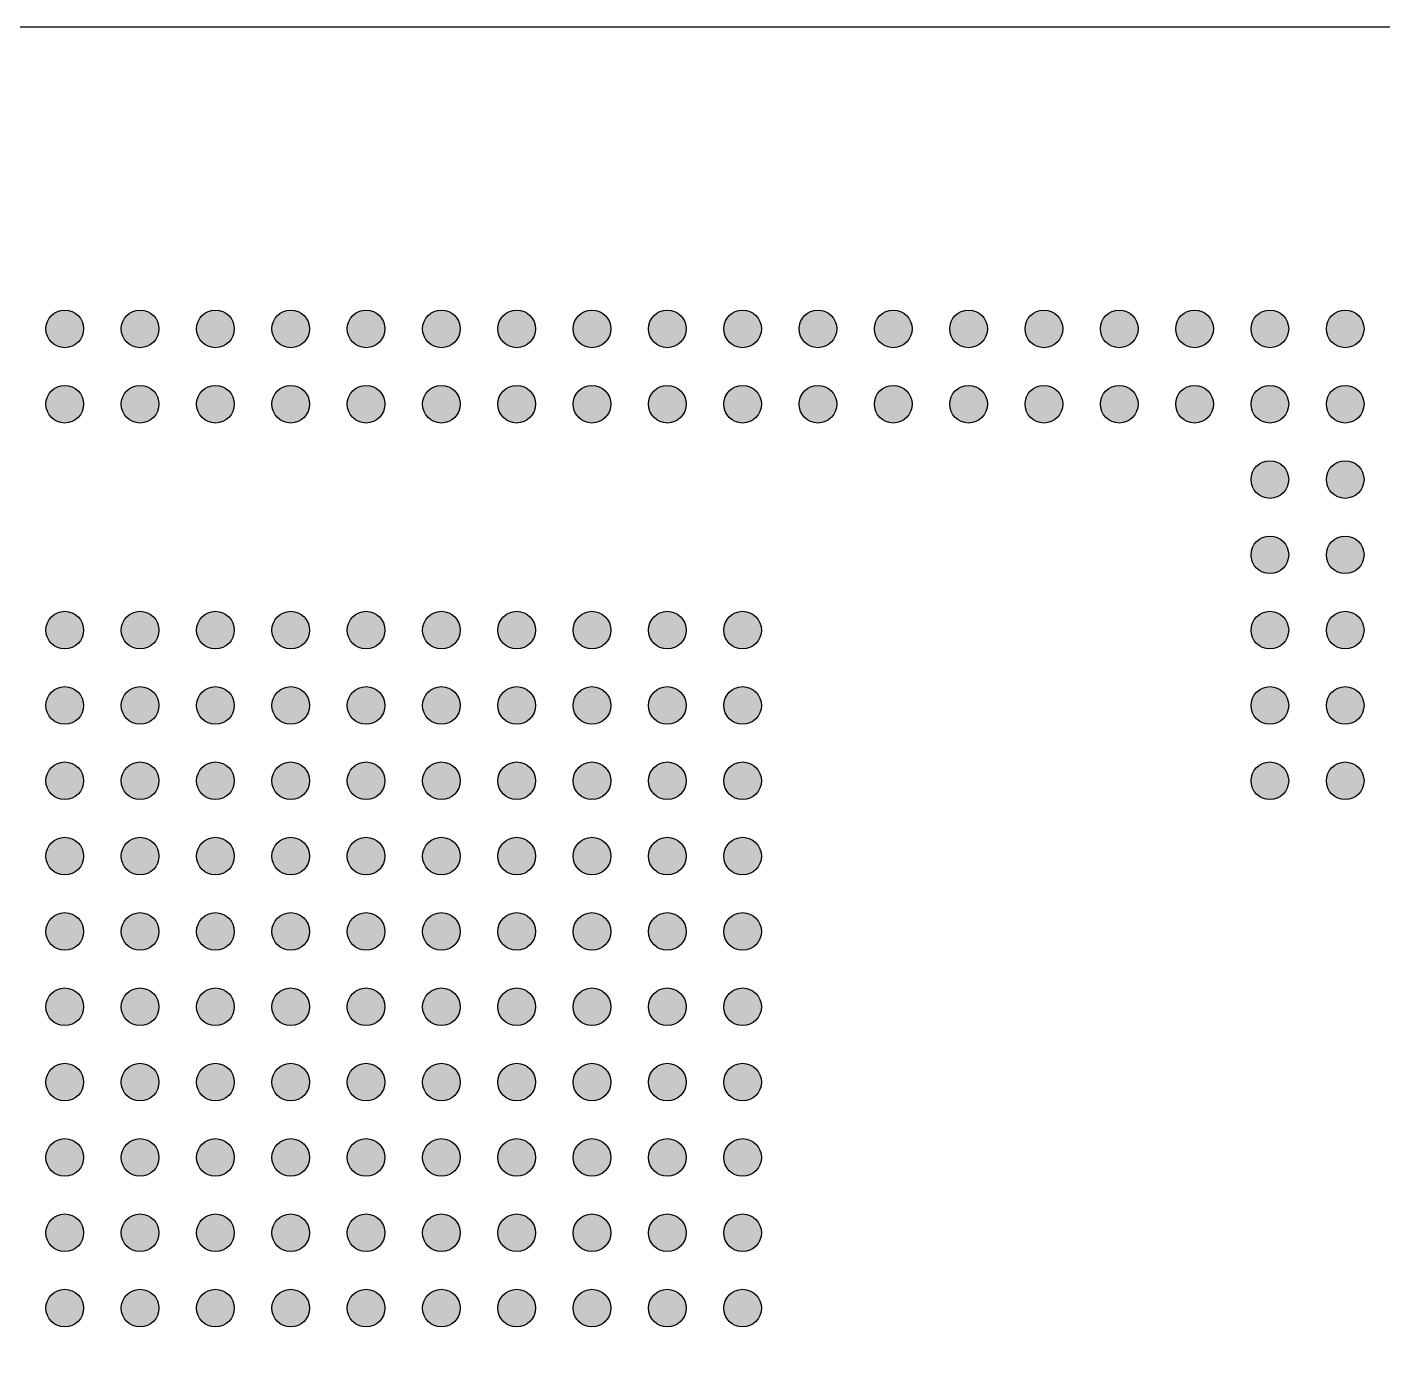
# Paper-space layout '14. УППВ' of a CAD drawing. Header units: millimetres. Extents: x 0 to 2670, y -76 to 297.
# Drawn here: x 64.26 to 85.86, y 103.37 to 124.37 of the extents above; entities that cross this region are included whole.
import ezdxf

# ---------------------------------------------------------------- set-up
doc = ezdxf.new("R2010")
doc.units = ezdxf.units.MM

# ---------------------------------------------------------------- blocks, each defined once
blk = doc.blocks.new('A$C05496271')
at = {"lineweight": 30}
h = blk.add_hatch(color=256, dxfattribs=at)
h.dxf.hatch_style = 1
edge = h.paths.add_edge_path()
edge.add_arc((195.27, 187.41), 1.5, 0, 360)
h = blk.add_hatch(color=256, dxfattribs=at)
h.dxf.hatch_style = 1
edge = h.paths.add_edge_path()
edge.add_arc((201.27, 187.41), 1.5, 0, 360)
h = blk.add_hatch(color=256, dxfattribs=at)
h.dxf.hatch_style = 1
edge = h.paths.add_edge_path()
edge.add_arc((207.27, 187.41), 1.5, 0, 360)
h = blk.add_hatch(color=256, dxfattribs=at)
h.dxf.hatch_style = 1
edge = h.paths.add_edge_path()
edge.add_arc((213.27, 187.41), 1.5, 0, 360)
h = blk.add_hatch(color=256, dxfattribs=at)
h.dxf.hatch_style = 1
edge = h.paths.add_edge_path()
edge.add_arc((219.27, 187.41), 1.5, 0, 360)
h = blk.add_hatch(color=256, dxfattribs=at)
h.dxf.hatch_style = 1
edge = h.paths.add_edge_path()
edge.add_arc((225.27, 187.41), 1.5, 0, 360)
h = blk.add_hatch(color=256, dxfattribs=at)
h.dxf.hatch_style = 1
edge = h.paths.add_edge_path()
edge.add_arc((231.27, 187.41), 1.5, 0, 360)
h = blk.add_hatch(color=256, dxfattribs=at)
h.dxf.hatch_style = 1
edge = h.paths.add_edge_path()
edge.add_arc((237.27, 187.41), 1.5, 0, 360)
h = blk.add_hatch(color=256, dxfattribs=at)
h.dxf.hatch_style = 1
edge = h.paths.add_edge_path()
edge.add_arc((243.27, 187.41), 1.5, 0, 360)
h = blk.add_hatch(color=256, dxfattribs=at)
h.dxf.hatch_style = 1
edge = h.paths.add_edge_path()
edge.add_arc((249.27, 187.41), 1.5, 0, 360)
h = blk.add_hatch(color=256, dxfattribs=at)
h.dxf.hatch_style = 1
edge = h.paths.add_edge_path()
edge.add_arc((255.27, 187.41), 1.5, 0, 360)
h = blk.add_hatch(color=256, dxfattribs=at)
h.dxf.hatch_style = 1
edge = h.paths.add_edge_path()
edge.add_arc((261.27, 187.41), 1.5, 0, 360)
h = blk.add_hatch(color=256, dxfattribs=at)
h.dxf.hatch_style = 1
edge = h.paths.add_edge_path()
edge.add_arc((267.27, 187.41), 1.5, 0, 360)
h = blk.add_hatch(color=256, dxfattribs=at)
h.dxf.hatch_style = 1
edge = h.paths.add_edge_path()
edge.add_arc((273.27, 187.41), 1.5, 0, 360)
h = blk.add_hatch(color=256, dxfattribs=at)
h.dxf.hatch_style = 1
edge = h.paths.add_edge_path()
edge.add_arc((279.27, 187.41), 1.5, 0, 360)
h = blk.add_hatch(color=256, dxfattribs=at)
h.dxf.hatch_style = 1
edge = h.paths.add_edge_path()
edge.add_arc((285.27, 187.41), 1.5, 0, 360)
h = blk.add_hatch(color=256, dxfattribs=at)
h.dxf.hatch_style = 1
edge = h.paths.add_edge_path()
edge.add_arc((291.27, 187.41), 1.5, 0, 360)
h = blk.add_hatch(color=256, dxfattribs=at)
h.dxf.hatch_style = 1
edge = h.paths.add_edge_path()
edge.add_arc((297.27, 187.41), 1.5, 0, 360)
h = blk.add_hatch(color=256, dxfattribs=at)
h.dxf.hatch_style = 1
edge = h.paths.add_edge_path()
edge.add_arc((195.27, 181.41), 1.5, 0, 360)
h = blk.add_hatch(color=256, dxfattribs=at)
h.dxf.hatch_style = 1
edge = h.paths.add_edge_path()
edge.add_arc((201.27, 181.41), 1.5, 0, 360)
h = blk.add_hatch(color=256, dxfattribs=at)
h.dxf.hatch_style = 1
edge = h.paths.add_edge_path()
edge.add_arc((207.27, 181.41), 1.5, 0, 360)
h = blk.add_hatch(color=256, dxfattribs=at)
h.dxf.hatch_style = 1
edge = h.paths.add_edge_path()
edge.add_arc((213.27, 181.41), 1.5, 0, 360)
h = blk.add_hatch(color=256, dxfattribs=at)
h.dxf.hatch_style = 1
edge = h.paths.add_edge_path()
edge.add_arc((219.27, 181.41), 1.5, 0, 360)
h = blk.add_hatch(color=256, dxfattribs=at)
h.dxf.hatch_style = 1
edge = h.paths.add_edge_path()
edge.add_arc((225.27, 181.41), 1.5, 0, 360)
h = blk.add_hatch(color=256, dxfattribs=at)
h.dxf.hatch_style = 1
edge = h.paths.add_edge_path()
edge.add_arc((231.27, 181.41), 1.5, 0, 360)
h = blk.add_hatch(color=256, dxfattribs=at)
h.dxf.hatch_style = 1
edge = h.paths.add_edge_path()
edge.add_arc((237.27, 181.41), 1.5, 0, 360)
h = blk.add_hatch(color=256, dxfattribs=at)
h.dxf.hatch_style = 1
edge = h.paths.add_edge_path()
edge.add_arc((243.27, 181.41), 1.5, 0, 360)
h = blk.add_hatch(color=256, dxfattribs=at)
h.dxf.hatch_style = 1
edge = h.paths.add_edge_path()
edge.add_arc((249.27, 181.41), 1.5, 0, 360)
h = blk.add_hatch(color=256, dxfattribs=at)
h.dxf.hatch_style = 1
edge = h.paths.add_edge_path()
edge.add_arc((255.27, 181.41), 1.5, 0, 360)
h = blk.add_hatch(color=256, dxfattribs=at)
h.dxf.hatch_style = 1
edge = h.paths.add_edge_path()
edge.add_arc((261.27, 181.41), 1.5, 0, 360)
h = blk.add_hatch(color=256, dxfattribs=at)
h.dxf.hatch_style = 1
edge = h.paths.add_edge_path()
edge.add_arc((267.27, 181.41), 1.5, 0, 360)
h = blk.add_hatch(color=256, dxfattribs=at)
h.dxf.hatch_style = 1
edge = h.paths.add_edge_path()
edge.add_arc((273.27, 181.41), 1.5, 0, 360)
h = blk.add_hatch(color=256, dxfattribs=at)
h.dxf.hatch_style = 1
edge = h.paths.add_edge_path()
edge.add_arc((279.27, 181.41), 1.5, 0, 360)
h = blk.add_hatch(color=256, dxfattribs=at)
h.dxf.hatch_style = 1
edge = h.paths.add_edge_path()
edge.add_arc((285.27, 181.41), 1.5, 0, 360)
h = blk.add_hatch(color=256, dxfattribs=at)
h.dxf.hatch_style = 1
edge = h.paths.add_edge_path()
edge.add_arc((291.27, 181.41), 1.5, 0, 360)
h = blk.add_hatch(color=256, dxfattribs=at)
h.dxf.hatch_style = 1
edge = h.paths.add_edge_path()
edge.add_arc((297.27, 181.41), 1.5, 0, 360)
h = blk.add_hatch(color=256, dxfattribs=at)
h.dxf.hatch_style = 1
edge = h.paths.add_edge_path()
edge.add_arc((291.27, 175.41), 1.5, 0, 360)
h = blk.add_hatch(color=256, dxfattribs=at)
h.dxf.hatch_style = 1
edge = h.paths.add_edge_path()
edge.add_arc((297.27, 175.41), 1.5, 0, 360)
h = blk.add_hatch(color=256, dxfattribs=at)
h.dxf.hatch_style = 1
edge = h.paths.add_edge_path()
edge.add_arc((291.27, 169.41), 1.5, 0, 360)
h = blk.add_hatch(color=256, dxfattribs=at)
h.dxf.hatch_style = 1
edge = h.paths.add_edge_path()
edge.add_arc((297.27, 169.41), 1.5, 0, 360)
h = blk.add_hatch(color=256, dxfattribs=at)
h.dxf.hatch_style = 1
edge = h.paths.add_edge_path()
edge.add_arc((195.27, 163.41), 1.5, 0, 360)
h = blk.add_hatch(color=256, dxfattribs=at)
h.dxf.hatch_style = 1
edge = h.paths.add_edge_path()
edge.add_arc((201.27, 163.41), 1.5, 0, 360)
h = blk.add_hatch(color=256, dxfattribs=at)
h.dxf.hatch_style = 1
edge = h.paths.add_edge_path()
edge.add_arc((207.27, 163.41), 1.5, 0, 360)
h = blk.add_hatch(color=256, dxfattribs=at)
h.dxf.hatch_style = 1
edge = h.paths.add_edge_path()
edge.add_arc((213.27, 163.41), 1.5, 0, 360)
h = blk.add_hatch(color=256, dxfattribs=at)
h.dxf.hatch_style = 1
edge = h.paths.add_edge_path()
edge.add_arc((219.27, 163.41), 1.5, 0, 360)
h = blk.add_hatch(color=256, dxfattribs=at)
h.dxf.hatch_style = 1
edge = h.paths.add_edge_path()
edge.add_arc((225.27, 163.41), 1.5, 0, 360)
h = blk.add_hatch(color=256, dxfattribs=at)
h.dxf.hatch_style = 1
edge = h.paths.add_edge_path()
edge.add_arc((231.27, 163.41), 1.5, 0, 360)
h = blk.add_hatch(color=256, dxfattribs=at)
h.dxf.hatch_style = 1
edge = h.paths.add_edge_path()
edge.add_arc((237.27, 163.41), 1.5, 0, 360)
h = blk.add_hatch(color=256, dxfattribs=at)
h.dxf.hatch_style = 1
edge = h.paths.add_edge_path()
edge.add_arc((243.27, 163.41), 1.5, 0, 360)
h = blk.add_hatch(color=256, dxfattribs=at)
h.dxf.hatch_style = 1
edge = h.paths.add_edge_path()
edge.add_arc((249.27, 163.41), 1.5, 0, 360)
h = blk.add_hatch(color=256, dxfattribs=at)
h.dxf.hatch_style = 1
edge = h.paths.add_edge_path()
edge.add_arc((291.27, 163.41), 1.5, 0, 360)
h = blk.add_hatch(color=256, dxfattribs=at)
h.dxf.hatch_style = 1
edge = h.paths.add_edge_path()
edge.add_arc((297.27, 163.41), 1.5, 0, 360)
h = blk.add_hatch(color=256, dxfattribs=at)
h.dxf.hatch_style = 1
edge = h.paths.add_edge_path()
edge.add_arc((195.27, 157.41), 1.5, 0, 360)
h = blk.add_hatch(color=256, dxfattribs=at)
h.dxf.hatch_style = 1
edge = h.paths.add_edge_path()
edge.add_arc((201.27, 157.41), 1.5, 0, 360)
h = blk.add_hatch(color=256, dxfattribs=at)
h.dxf.hatch_style = 1
edge = h.paths.add_edge_path()
edge.add_arc((207.27, 157.41), 1.5, 0, 360)
h = blk.add_hatch(color=256, dxfattribs=at)
h.dxf.hatch_style = 1
edge = h.paths.add_edge_path()
edge.add_arc((213.27, 157.41), 1.5, 0, 360)
h = blk.add_hatch(color=256, dxfattribs=at)
h.dxf.hatch_style = 1
edge = h.paths.add_edge_path()
edge.add_arc((219.27, 157.41), 1.5, 0, 360)
h = blk.add_hatch(color=256, dxfattribs=at)
h.dxf.hatch_style = 1
edge = h.paths.add_edge_path()
edge.add_arc((225.27, 157.41), 1.5, 0, 360)
h = blk.add_hatch(color=256, dxfattribs=at)
h.dxf.hatch_style = 1
edge = h.paths.add_edge_path()
edge.add_arc((231.27, 157.41), 1.5, 0, 360)
h = blk.add_hatch(color=256, dxfattribs=at)
h.dxf.hatch_style = 1
edge = h.paths.add_edge_path()
edge.add_arc((237.27, 157.41), 1.5, 0, 360)
h = blk.add_hatch(color=256, dxfattribs=at)
h.dxf.hatch_style = 1
edge = h.paths.add_edge_path()
edge.add_arc((243.27, 157.41), 1.5, 0, 360)
h = blk.add_hatch(color=256, dxfattribs=at)
h.dxf.hatch_style = 1
edge = h.paths.add_edge_path()
edge.add_arc((249.27, 157.41), 1.5, 0, 360)
h = blk.add_hatch(color=256, dxfattribs=at)
h.dxf.hatch_style = 1
edge = h.paths.add_edge_path()
edge.add_arc((291.27, 157.41), 1.5, 0, 360)
h = blk.add_hatch(color=256, dxfattribs=at)
h.dxf.hatch_style = 1
edge = h.paths.add_edge_path()
edge.add_arc((297.27, 157.41), 1.5, 0, 360)
h = blk.add_hatch(color=256, dxfattribs=at)
h.dxf.hatch_style = 1
edge = h.paths.add_edge_path()
edge.add_arc((195.27, 151.41), 1.5, 0, 360)
h = blk.add_hatch(color=256, dxfattribs=at)
h.dxf.hatch_style = 1
edge = h.paths.add_edge_path()
edge.add_arc((201.27, 151.41), 1.5, 0, 360)
h = blk.add_hatch(color=256, dxfattribs=at)
h.dxf.hatch_style = 1
edge = h.paths.add_edge_path()
edge.add_arc((207.27, 151.41), 1.5, 0, 360)
h = blk.add_hatch(color=256, dxfattribs=at)
h.dxf.hatch_style = 1
edge = h.paths.add_edge_path()
edge.add_arc((213.27, 151.41), 1.5, 0, 360)
h = blk.add_hatch(color=256, dxfattribs=at)
h.dxf.hatch_style = 1
edge = h.paths.add_edge_path()
edge.add_arc((219.27, 151.41), 1.5, 0, 360)
h = blk.add_hatch(color=256, dxfattribs=at)
h.dxf.hatch_style = 1
edge = h.paths.add_edge_path()
edge.add_arc((225.27, 151.41), 1.5, 0, 360)
h = blk.add_hatch(color=256, dxfattribs=at)
h.dxf.hatch_style = 1
edge = h.paths.add_edge_path()
edge.add_arc((231.27, 151.41), 1.5, 0, 360)
h = blk.add_hatch(color=256, dxfattribs=at)
h.dxf.hatch_style = 1
edge = h.paths.add_edge_path()
edge.add_arc((237.27, 151.41), 1.5, 0, 360)
h = blk.add_hatch(color=256, dxfattribs=at)
h.dxf.hatch_style = 1
edge = h.paths.add_edge_path()
edge.add_arc((243.27, 151.41), 1.5, 0, 360)
h = blk.add_hatch(color=256, dxfattribs=at)
h.dxf.hatch_style = 1
edge = h.paths.add_edge_path()
edge.add_arc((249.27, 151.41), 1.5, 0, 360)
h = blk.add_hatch(color=256, dxfattribs=at)
h.dxf.hatch_style = 1
edge = h.paths.add_edge_path()
edge.add_arc((291.27, 151.41), 1.5, 0, 360)
h = blk.add_hatch(color=256, dxfattribs=at)
h.dxf.hatch_style = 1
edge = h.paths.add_edge_path()
edge.add_arc((297.27, 151.41), 1.5, 0, 360)
h = blk.add_hatch(color=256, dxfattribs=at)
h.dxf.hatch_style = 1
edge = h.paths.add_edge_path()
edge.add_arc((195.27, 145.41), 1.5, 0, 360)
h = blk.add_hatch(color=256, dxfattribs=at)
h.dxf.hatch_style = 1
edge = h.paths.add_edge_path()
edge.add_arc((201.27, 145.41), 1.5, 0, 360)
h = blk.add_hatch(color=256, dxfattribs=at)
h.dxf.hatch_style = 1
edge = h.paths.add_edge_path()
edge.add_arc((207.27, 145.41), 1.5, 0, 360)
h = blk.add_hatch(color=256, dxfattribs=at)
h.dxf.hatch_style = 1
edge = h.paths.add_edge_path()
edge.add_arc((213.27, 145.41), 1.5, 0, 360)
h = blk.add_hatch(color=256, dxfattribs=at)
h.dxf.hatch_style = 1
edge = h.paths.add_edge_path()
edge.add_arc((219.27, 145.41), 1.5, 0, 360)
h = blk.add_hatch(color=256, dxfattribs=at)
h.dxf.hatch_style = 1
edge = h.paths.add_edge_path()
edge.add_arc((225.27, 145.41), 1.5, 0, 360)
h = blk.add_hatch(color=256, dxfattribs=at)
h.dxf.hatch_style = 1
edge = h.paths.add_edge_path()
edge.add_arc((231.27, 145.41), 1.5, 0, 360)
h = blk.add_hatch(color=256, dxfattribs=at)
h.dxf.hatch_style = 1
edge = h.paths.add_edge_path()
edge.add_arc((237.27, 145.41), 1.5, 0, 360)
h = blk.add_hatch(color=256, dxfattribs=at)
h.dxf.hatch_style = 1
edge = h.paths.add_edge_path()
edge.add_arc((243.27, 145.41), 1.5, 0, 360)
h = blk.add_hatch(color=256, dxfattribs=at)
h.dxf.hatch_style = 1
edge = h.paths.add_edge_path()
edge.add_arc((249.27, 145.41), 1.5, 0, 360)
h = blk.add_hatch(color=256, dxfattribs=at)
h.dxf.hatch_style = 1
edge = h.paths.add_edge_path()
edge.add_arc((195.27, 139.41), 1.5, 0, 360)
h = blk.add_hatch(color=256, dxfattribs=at)
h.dxf.hatch_style = 1
edge = h.paths.add_edge_path()
edge.add_arc((201.27, 139.41), 1.5, 0, 360)
h = blk.add_hatch(color=256, dxfattribs=at)
h.dxf.hatch_style = 1
edge = h.paths.add_edge_path()
edge.add_arc((207.27, 139.41), 1.5, 0, 360)
h = blk.add_hatch(color=256, dxfattribs=at)
h.dxf.hatch_style = 1
edge = h.paths.add_edge_path()
edge.add_arc((213.27, 139.41), 1.5, 0, 360)
h = blk.add_hatch(color=256, dxfattribs=at)
h.dxf.hatch_style = 1
edge = h.paths.add_edge_path()
edge.add_arc((219.27, 139.41), 1.5, 0, 360)
h = blk.add_hatch(color=256, dxfattribs=at)
h.dxf.hatch_style = 1
edge = h.paths.add_edge_path()
edge.add_arc((225.27, 139.41), 1.5, 0, 360)
h = blk.add_hatch(color=256, dxfattribs=at)
h.dxf.hatch_style = 1
edge = h.paths.add_edge_path()
edge.add_arc((231.27, 139.41), 1.5, 0, 360)
h = blk.add_hatch(color=256, dxfattribs=at)
h.dxf.hatch_style = 1
edge = h.paths.add_edge_path()
edge.add_arc((237.27, 139.41), 1.5, 0, 360)
h = blk.add_hatch(color=256, dxfattribs=at)
h.dxf.hatch_style = 1
edge = h.paths.add_edge_path()
edge.add_arc((243.27, 139.41), 1.5, 0, 360)
h = blk.add_hatch(color=256, dxfattribs=at)
h.dxf.hatch_style = 1
edge = h.paths.add_edge_path()
edge.add_arc((249.27, 139.41), 1.5, 0, 360)
h = blk.add_hatch(color=256, dxfattribs=at)
h.dxf.hatch_style = 1
edge = h.paths.add_edge_path()
edge.add_arc((195.27, 133.41), 1.5, 0, 360)
h = blk.add_hatch(color=256, dxfattribs=at)
h.dxf.hatch_style = 1
edge = h.paths.add_edge_path()
edge.add_arc((201.27, 133.41), 1.5, 0, 360)
h = blk.add_hatch(color=256, dxfattribs=at)
h.dxf.hatch_style = 1
edge = h.paths.add_edge_path()
edge.add_arc((207.27, 133.41), 1.5, 0, 360)
h = blk.add_hatch(color=256, dxfattribs=at)
h.dxf.hatch_style = 1
edge = h.paths.add_edge_path()
edge.add_arc((213.27, 133.41), 1.5, 0, 360)
h = blk.add_hatch(color=256, dxfattribs=at)
h.dxf.hatch_style = 1
edge = h.paths.add_edge_path()
edge.add_arc((219.27, 133.41), 1.5, 0, 360)
h = blk.add_hatch(color=256, dxfattribs=at)
h.dxf.hatch_style = 1
edge = h.paths.add_edge_path()
edge.add_arc((225.27, 133.41), 1.5, 0, 360)
h = blk.add_hatch(color=256, dxfattribs=at)
h.dxf.hatch_style = 1
edge = h.paths.add_edge_path()
edge.add_arc((231.27, 133.41), 1.5, 0, 360)
h = blk.add_hatch(color=256, dxfattribs=at)
h.dxf.hatch_style = 1
edge = h.paths.add_edge_path()
edge.add_arc((237.27, 133.41), 1.5, 0, 360)
h = blk.add_hatch(color=256, dxfattribs=at)
h.dxf.hatch_style = 1
edge = h.paths.add_edge_path()
edge.add_arc((243.27, 133.41), 1.5, 0, 360)
h = blk.add_hatch(color=256, dxfattribs=at)
h.dxf.hatch_style = 1
edge = h.paths.add_edge_path()
edge.add_arc((249.27, 133.41), 1.5, 0, 360)
h = blk.add_hatch(color=256, dxfattribs=at)
h.dxf.hatch_style = 1
edge = h.paths.add_edge_path()
edge.add_arc((195.27, 127.41), 1.5, 0, 360)
h = blk.add_hatch(color=256, dxfattribs=at)
h.dxf.hatch_style = 1
edge = h.paths.add_edge_path()
edge.add_arc((201.27, 127.41), 1.5, 0, 360)
h = blk.add_hatch(color=256, dxfattribs=at)
h.dxf.hatch_style = 1
edge = h.paths.add_edge_path()
edge.add_arc((207.27, 127.41), 1.5, 0, 360)
h = blk.add_hatch(color=256, dxfattribs=at)
h.dxf.hatch_style = 1
edge = h.paths.add_edge_path()
edge.add_arc((213.27, 127.41), 1.5, 0, 360)
h = blk.add_hatch(color=256, dxfattribs=at)
h.dxf.hatch_style = 1
edge = h.paths.add_edge_path()
edge.add_arc((219.27, 127.41), 1.5, 0, 360)
h = blk.add_hatch(color=256, dxfattribs=at)
h.dxf.hatch_style = 1
edge = h.paths.add_edge_path()
edge.add_arc((225.27, 127.41), 1.5, 0, 360)
h = blk.add_hatch(color=256, dxfattribs=at)
h.dxf.hatch_style = 1
edge = h.paths.add_edge_path()
edge.add_arc((231.27, 127.41), 1.5, 0, 360)
h = blk.add_hatch(color=256, dxfattribs=at)
h.dxf.hatch_style = 1
edge = h.paths.add_edge_path()
edge.add_arc((237.27, 127.41), 1.5, 0, 360)
h = blk.add_hatch(color=256, dxfattribs=at)
h.dxf.hatch_style = 1
edge = h.paths.add_edge_path()
edge.add_arc((243.27, 127.41), 1.5, 0, 360)
h = blk.add_hatch(color=256, dxfattribs=at)
h.dxf.hatch_style = 1
edge = h.paths.add_edge_path()
edge.add_arc((249.27, 127.41), 1.5, 0, 360)
h = blk.add_hatch(color=256, dxfattribs=at)
h.dxf.hatch_style = 1
edge = h.paths.add_edge_path()
edge.add_arc((195.27, 121.41), 1.5, 0, 360)
h = blk.add_hatch(color=256, dxfattribs=at)
h.dxf.hatch_style = 1
edge = h.paths.add_edge_path()
edge.add_arc((201.27, 121.41), 1.5, 0, 360)
h = blk.add_hatch(color=256, dxfattribs=at)
h.dxf.hatch_style = 1
edge = h.paths.add_edge_path()
edge.add_arc((207.27, 121.41), 1.5, 0, 360)
h = blk.add_hatch(color=256, dxfattribs=at)
h.dxf.hatch_style = 1
edge = h.paths.add_edge_path()
edge.add_arc((213.27, 121.41), 1.5, 0, 360)
h = blk.add_hatch(color=256, dxfattribs=at)
h.dxf.hatch_style = 1
edge = h.paths.add_edge_path()
edge.add_arc((219.27, 121.41), 1.5, 0, 360)
h = blk.add_hatch(color=256, dxfattribs=at)
h.dxf.hatch_style = 1
edge = h.paths.add_edge_path()
edge.add_arc((225.27, 121.41), 1.5, 0, 360)
h = blk.add_hatch(color=256, dxfattribs=at)
h.dxf.hatch_style = 1
edge = h.paths.add_edge_path()
edge.add_arc((231.27, 121.41), 1.5, 0, 360)
h = blk.add_hatch(color=256, dxfattribs=at)
h.dxf.hatch_style = 1
edge = h.paths.add_edge_path()
edge.add_arc((237.27, 121.41), 1.5, 0, 360)
h = blk.add_hatch(color=256, dxfattribs=at)
h.dxf.hatch_style = 1
edge = h.paths.add_edge_path()
edge.add_arc((243.27, 121.41), 1.5, 0, 360)
h = blk.add_hatch(color=256, dxfattribs=at)
h.dxf.hatch_style = 1
edge = h.paths.add_edge_path()
edge.add_arc((249.27, 121.41), 1.5, 0, 360)
h = blk.add_hatch(color=256, dxfattribs=at)
h.dxf.hatch_style = 1
edge = h.paths.add_edge_path()
edge.add_arc((195.27, 115.41), 1.5, 0, 360)
h = blk.add_hatch(color=256, dxfattribs=at)
h.dxf.hatch_style = 1
edge = h.paths.add_edge_path()
edge.add_arc((201.27, 115.41), 1.5, 0, 360)
h = blk.add_hatch(color=256, dxfattribs=at)
h.dxf.hatch_style = 1
edge = h.paths.add_edge_path()
edge.add_arc((207.27, 115.41), 1.5, 0, 360)
h = blk.add_hatch(color=256, dxfattribs=at)
h.dxf.hatch_style = 1
edge = h.paths.add_edge_path()
edge.add_arc((213.27, 115.41), 1.5, 0, 360)
h = blk.add_hatch(color=256, dxfattribs=at)
h.dxf.hatch_style = 1
edge = h.paths.add_edge_path()
edge.add_arc((219.27, 115.41), 1.5, 0, 360)
h = blk.add_hatch(color=256, dxfattribs=at)
h.dxf.hatch_style = 1
edge = h.paths.add_edge_path()
edge.add_arc((225.27, 115.41), 1.5, 0, 360)
h = blk.add_hatch(color=256, dxfattribs=at)
h.dxf.hatch_style = 1
edge = h.paths.add_edge_path()
edge.add_arc((231.27, 115.41), 1.5, 0, 360)
h = blk.add_hatch(color=256, dxfattribs=at)
h.dxf.hatch_style = 1
edge = h.paths.add_edge_path()
edge.add_arc((237.27, 115.41), 1.5, 0, 360)
h = blk.add_hatch(color=256, dxfattribs=at)
h.dxf.hatch_style = 1
edge = h.paths.add_edge_path()
edge.add_arc((243.27, 115.41), 1.5, 0, 360)
h = blk.add_hatch(color=256, dxfattribs=at)
h.dxf.hatch_style = 1
edge = h.paths.add_edge_path()
edge.add_arc((249.27, 115.41), 1.5, 0, 360)
h = blk.add_hatch(color=256, dxfattribs=at)
h.dxf.hatch_style = 1
edge = h.paths.add_edge_path()
edge.add_arc((195.27, 109.41), 1.5, 0, 360)
h = blk.add_hatch(color=256, dxfattribs=at)
h.dxf.hatch_style = 1
edge = h.paths.add_edge_path()
edge.add_arc((201.27, 109.41), 1.5, 0, 360)
h = blk.add_hatch(color=256, dxfattribs=at)
h.dxf.hatch_style = 1
edge = h.paths.add_edge_path()
edge.add_arc((207.27, 109.41), 1.5, 0, 360)
h = blk.add_hatch(color=256, dxfattribs=at)
h.dxf.hatch_style = 1
edge = h.paths.add_edge_path()
edge.add_arc((213.27, 109.41), 1.5, 0, 360)
h = blk.add_hatch(color=256, dxfattribs=at)
h.dxf.hatch_style = 1
edge = h.paths.add_edge_path()
edge.add_arc((219.27, 109.41), 1.5, 0, 360)
h = blk.add_hatch(color=256, dxfattribs=at)
h.dxf.hatch_style = 1
edge = h.paths.add_edge_path()
edge.add_arc((225.27, 109.41), 1.5, 0, 360)
h = blk.add_hatch(color=256, dxfattribs=at)
h.dxf.hatch_style = 1
edge = h.paths.add_edge_path()
edge.add_arc((231.27, 109.41), 1.5, 0, 360)
h = blk.add_hatch(color=256, dxfattribs=at)
h.dxf.hatch_style = 1
edge = h.paths.add_edge_path()
edge.add_arc((237.27, 109.41), 1.5, 0, 360)
h = blk.add_hatch(color=256, dxfattribs=at)
h.dxf.hatch_style = 1
edge = h.paths.add_edge_path()
edge.add_arc((243.27, 109.41), 1.5, 0, 360)
h = blk.add_hatch(color=256, dxfattribs=at)
h.dxf.hatch_style = 1
edge = h.paths.add_edge_path()
edge.add_arc((249.27, 109.41), 1.5, 0, 360)
blk.add_lwpolyline([(120.87, 6.76), (471.17, 6.76), (471.17, 211.44), (120.87, 211.44)], close=True, dxfattribs=at)
for centre in [(195.27, 187.41), (201.27, 187.41), (207.27, 187.41), (213.27, 187.41), (219.27, 187.41), (225.27, 187.41), (231.27, 187.41), (237.27, 187.41), (243.27, 187.41), (249.27, 187.41), (255.27, 187.41), (261.27, 187.41), (267.27, 187.41), (273.27, 187.41), (279.27, 187.41), (285.27, 187.41), (291.27, 187.41), (297.27, 187.41), (195.27, 181.41), (201.27, 181.41), (207.27, 181.41), (213.27, 181.41), (219.27, 181.41), (225.27, 181.41), (231.27, 181.41), (237.27, 181.41), (243.27, 181.41), (249.27, 181.41), (255.27, 181.41), (261.27, 181.41), (267.27, 181.41), (273.27, 181.41), (279.27, 181.41), (285.27, 181.41), (291.27, 181.41), (297.27, 181.41), (291.27, 175.41), (297.27, 175.41), (291.27, 169.41), (297.27, 169.41), (195.27, 163.41), (201.27, 163.41), (207.27, 163.41), (213.27, 163.41), (219.27, 163.41), (225.27, 163.41), (231.27, 163.41), (237.27, 163.41), (243.27, 163.41), (249.27, 163.41), (291.27, 163.41), (297.27, 163.41), (195.27, 157.41), (201.27, 157.41), (207.27, 157.41), (213.27, 157.41), (219.27, 157.41), (225.27, 157.41), (231.27, 157.41), (237.27, 157.41), (243.27, 157.41), (249.27, 157.41), (291.27, 157.41), (297.27, 157.41), (195.27, 151.41), (201.27, 151.41), (207.27, 151.41), (213.27, 151.41), (219.27, 151.41), (225.27, 151.41), (231.27, 151.41), (237.27, 151.41), (243.27, 151.41), (249.27, 151.41), (291.27, 151.41), (297.27, 151.41), (195.27, 145.41), (201.27, 145.41), (207.27, 145.41), (213.27, 145.41), (219.27, 145.41), (225.27, 145.41), (231.27, 145.41), (237.27, 145.41), (243.27, 145.41), (249.27, 145.41), (195.27, 139.41), (201.27, 139.41), (207.27, 139.41), (213.27, 139.41), (219.27, 139.41), (225.27, 139.41), (231.27, 139.41), (237.27, 139.41), (243.27, 139.41), (249.27, 139.41), (195.27, 133.41), (201.27, 133.41), (207.27, 133.41), (213.27, 133.41), (219.27, 133.41), (225.27, 133.41), (231.27, 133.41), (237.27, 133.41), (243.27, 133.41), (249.27, 133.41), (195.27, 127.41), (201.27, 127.41), (207.27, 127.41), (213.27, 127.41), (219.27, 127.41), (225.27, 127.41), (231.27, 127.41), (237.27, 127.41), (243.27, 127.41), (249.27, 127.41), (195.27, 121.41), (201.27, 121.41), (207.27, 121.41), (213.27, 121.41), (219.27, 121.41), (225.27, 121.41), (231.27, 121.41), (237.27, 121.41), (243.27, 121.41), (249.27, 121.41), (195.27, 115.41), (201.27, 115.41), (207.27, 115.41), (213.27, 115.41), (219.27, 115.41), (225.27, 115.41), (231.27, 115.41), (237.27, 115.41), (243.27, 115.41), (249.27, 115.41), (195.27, 109.41), (201.27, 109.41), (207.27, 109.41), (213.27, 109.41), (219.27, 109.41), (225.27, 109.41), (231.27, 109.41), (237.27, 109.41), (243.27, 109.41), (249.27, 109.41)]:
    blk.add_circle(centre, 1.5, dxfattribs=at)

psp = doc.layouts.new('14. УППВ')

# ---------------------------------------------------------------- block references
at = {"xscale": 0.2, "yscale": 0.2, "zscale": 0.2}
psp.add_blockref('A$C05496271', (25.803, 82.085), dxfattribs=at)

doc.saveas('drawing.dxf')
